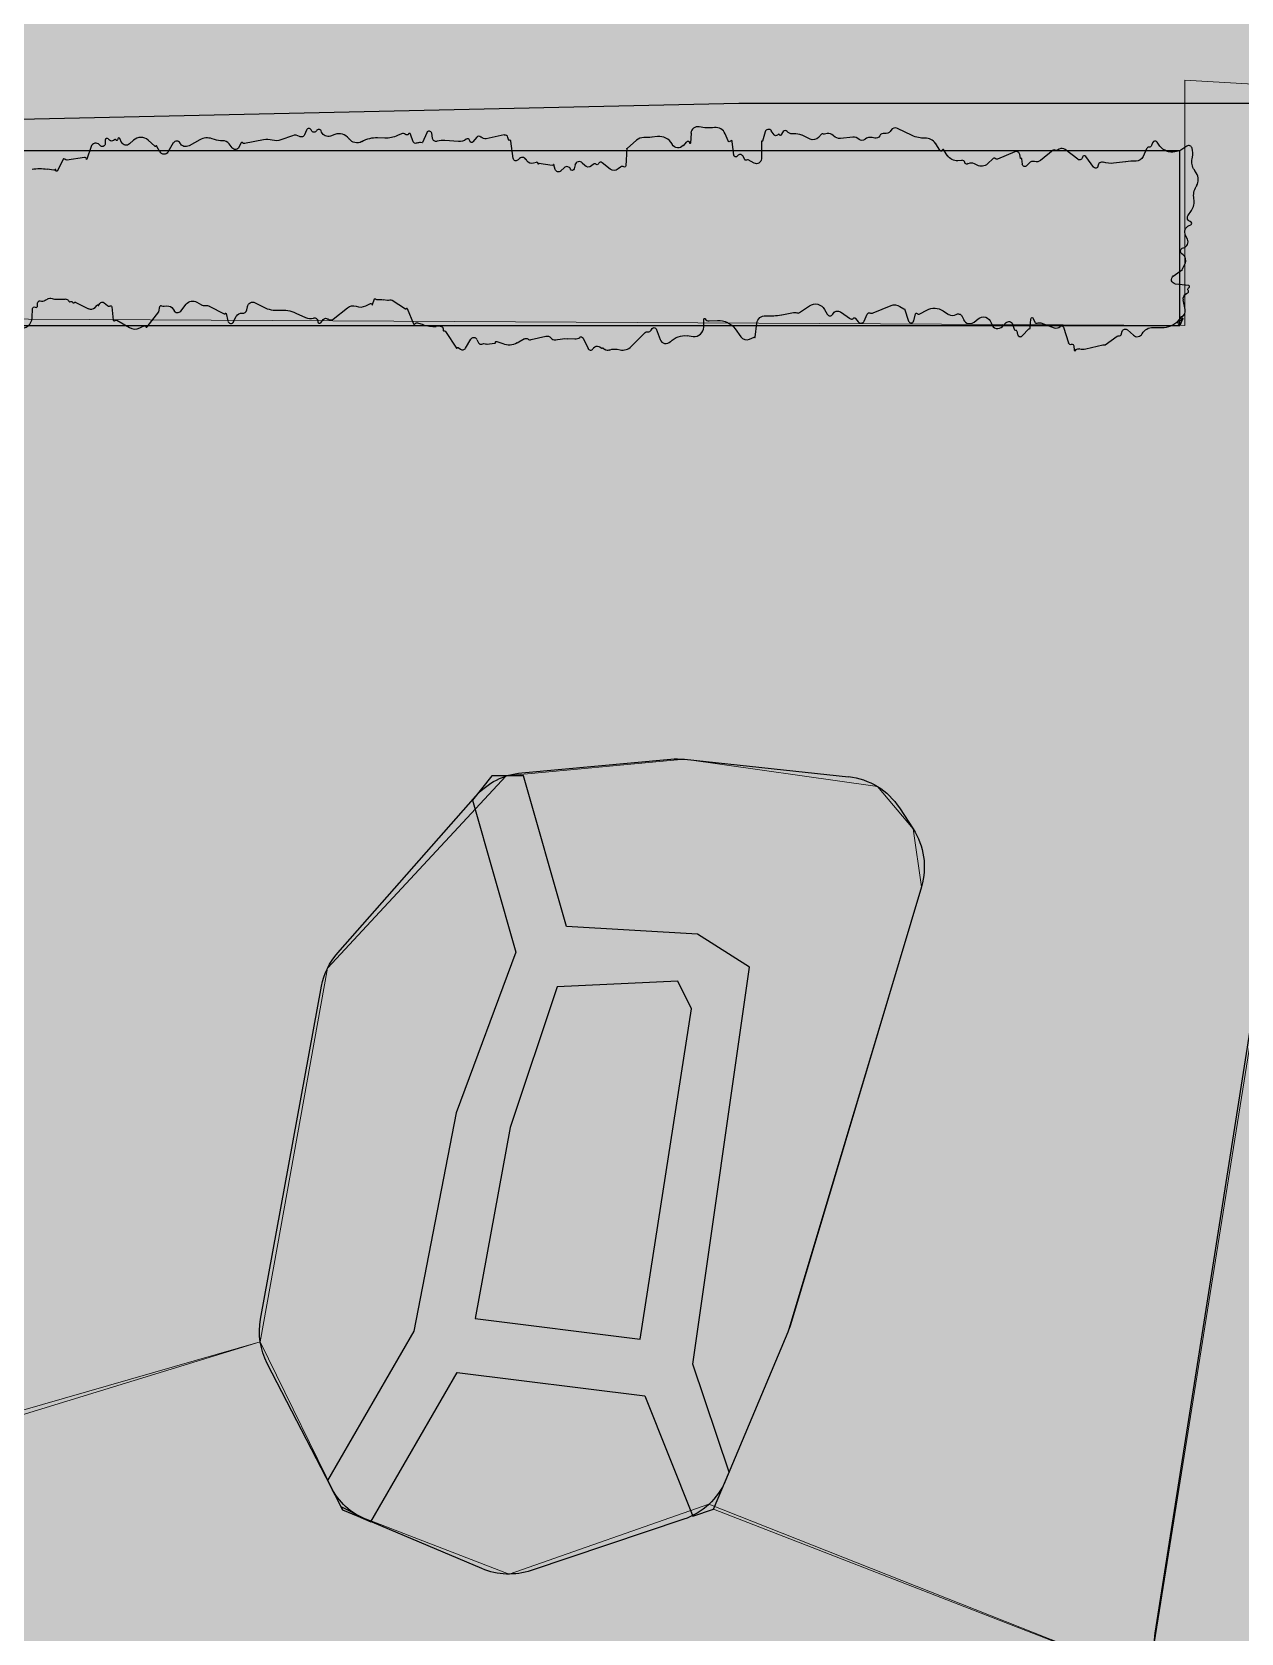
# Model space of a CAD drawing. Header units: metres. Extents: x 68582 to 69192, y 19191 to 19633.
# Drawn here: x 68858.06 to 68866.75, y 19446.31 to 19457.83 of the extents above; entities that cross this region are included whole.
import ezdxf

# ---------------------------------------------------------------- set-up
doc = ezdxf.new("R2010")
doc.units = ezdxf.units.M
doc.layers.get('0').update_dxf_attribs({"lineweight": 15})
doc.layers.add('Kasvillisuus', color=7, linetype='Continuous', lineweight=5)
doc.layers.add('None', color=7, linetype='Continuous', lineweight=5)

msp = doc.modelspace()

# ---------------------------------------------------------------- hatches: boundary and pattern name
at = {"true_color": 0xd1f0d1, "transparency": 33554687}
msp.add_hatch(color=254, dxfattribs=at).paths.add_polyline_path([(68588.122, 19191.443), (69192.296, 19191.443), (69192.296, 19628.232), (68588.122, 19628.232)], flags=0)
at = {"true_color": 0xffffff, "transparency": 33554687}
for points in [[(68853.84, 19438.84), (68849.6, 19440.1), (68841.8, 19439), (68840.808, 19441.718), (68840.998, 19441.866), (68840.998, 19442.21), (68838.164, 19442.598), (68830.39, 19442.197), (68825, 19444.618), (68825.489, 19446.042), (68819.504, 19455.1), (68817.6, 19456.1), (68817.755, 19456.395), (68832.713, 19456.567), (68832.797, 19453.569), (68847.2, 19453.974), (68847.182, 19456.976), (68849.313, 19456.973), (68849.274, 19455.809), (68866.347, 19455.716), (68866.347, 19457.48), (68870.158, 19457.258), (68870.204, 19455.959), (68875.311, 19455.901), (68875.238, 19457.315), (68877.559, 19457.315), (68878.273, 19456.48), (68872.251, 19441.895), (68872.086, 19441.25), (68872.426, 19440.59), (68868.682, 19443.179), (68869.194, 19443.727), (68869.626, 19444.285), (68872.6, 19451.2), (68872.86, 19451.796), (68873.143, 19452.7), (68872.6, 19453.608), (68870.137, 19453.9), (68868.016, 19453.862), (68867.223, 19453.088), (68866.127, 19446.233), (68866.229, 19445.93), (68862.957, 19447.2), (68863.493, 19448.475), (68864.453, 19451.678), (68864.393, 19452.094), (68864.137, 19452.399), (68862.749, 19452.595), (68861.466, 19452.475), (68860.18, 19451.092), (68859.697, 19448.404), (68857.397, 19447.7), (68857.314, 19449.873), (68856.392, 19450.576), (68848.579, 19450.505), (68848.372, 19450.1), (68848.372, 19447.981), (68848.557, 19447.548), (68849.239, 19447.196), (68856.6, 19447)], [(68860.694, 19431.696), (68867.111, 19433.36), (68866.269, 19436.514), (68864.018, 19439.175), (68864.1, 19439.068), (68858.7, 19442.8), (68858.51, 19443.9), (68860.075, 19444.1), (68873.569, 19436.6), (68871.438, 19431), (68869.559, 19432.085), (68868.762, 19427.782), (68868.901, 19427.719), (68869.14, 19427.361), (68869.148, 19427.036), (68868.571, 19425.443), (68865.65, 19417.938), (68861.781, 19413.234), (68853.3, 19412.105), (68846.211, 19413.123), (68846.211, 19410.8), (68853.091, 19410.391), (68856.89, 19410.37), (68860.28, 19410.76), (68863.66, 19412.78), (68866.24, 19416.21), (68872.091, 19430.581), (68873.054, 19433.102), (68875.307, 19439.044), (68873.626, 19439.953), (68872.678, 19440.728), (68872.384, 19440.598), (68868.432, 19443.353), (68868.034, 19443.551), (68866.229, 19445.93), (68862.924, 19447.236), (68861.487, 19446.734), (68860.29, 19447.197), (68859.697, 19448.404), (68857.355, 19447.73), (68856.587, 19447.035), (68853.84, 19438.84), (68860.036, 19433.407)]]:
    msp.add_hatch(color=7, dxfattribs=at).paths.add_polyline_path(points, flags=0)
at = {"layer": 'Kasvillisuus', "true_color": 0xffffff, "transparency": 33554687}
h = msp.add_hatch(color=7, dxfattribs=at)
h.paths.add_polyline_path([(68860.4, 19447.151), (68860.492, 19447.109), (68861.113, 19448.185), (68862.464, 19448.016), (68862.809, 19447.15), (68862.957, 19447.2), (68863.07, 19447.468), (68862.809, 19448.245), (68863.216, 19451.099), (68862.842, 19451.338), (68861.899, 19451.392), (68861.59, 19452.475), (68861.362, 19452.475), (68861.223, 19452.302), (68861.535, 19451.208), (68861.106, 19450.053), (68860.802, 19448.481), (68860.182, 19447.407), (68860.29, 19447.197)], flags=0)
h.paths.add_polyline_path([(68861.243, 19448.572), (68861.494, 19449.947), (68861.834, 19450.959), (68862.7, 19451), (68862.8, 19450.8), (68862.43, 19448.423)], flags=0)
at = {"layer": 'None', "linetype": 'Continuous', "lineweight": 0, "true_color": 0xffffff, "transparency": 33554687}
msp.add_hatch(color=7, dxfattribs=at).paths.add_polyline_path([(68812.989, 19460.265), (68813.299, 19459.225), (68812.729, 19458.895), (68810.479, 19458.895), (68799.339, 19458.355), (68788.279, 19454.615), (68787.552, 19454.195), (68794.84, 19454.195), (68799.809, 19455.875), (68810.539, 19456.395), (68821.739, 19456.395), (68863.139, 19457.315), (68877.559, 19457.315), (68879.359, 19456.885), (68880.829, 19454.195), (68883.821, 19454.195), (68884.139, 19455.235), (68885.499, 19456.595), (68887.959, 19457.015), (68890.489, 19456.235), (68892.239, 19455.275), (68893.714, 19454.195), (68897.942, 19454.195), (68890.219, 19459.855), (68888.939, 19461.125), (68888.019, 19464.345), (68907.479, 19515.375), (68908.919, 19517.045), (68911.219, 19517.715), (68917.199, 19515.444), (68917.199, 19518.124), (68911.329, 19520.355), (68909.929, 19521.915), (68910.509, 19524.525), (68912.022, 19527.746), (68909.809, 19527.746), (68908.129, 19524.155), (68906.969, 19523.625), (68906.059, 19523.675), (68905.259, 19524.115), (68892.439, 19536.425), (68884.959, 19542.595), (68882.939, 19543.875), (68877.639, 19547.295), (68869.573, 19551.695), (68865.214, 19551.695), (68866.599, 19551.035), (68876.639, 19545.555), (68881.889, 19542.175), (68883.789, 19540.975), (68891.069, 19534.965), (68904.049, 19522.495), (68905.509, 19519.995), (68905.649, 19519.025), (68905.299, 19516.665), (68885.389, 19464.455), (68885.429, 19464.295), (68884.669, 19462.755), (68882.929, 19460.815), (68881.459, 19459.965), (68877.849, 19459.815), (68863.129, 19459.815), (68822.489, 19458.915), (68820.849, 19459.065), (68816.389, 19460.705), (68809.119, 19466.215), (68799.949, 19474.475), (68789.559, 19482.325), (68787.409, 19486.045), (68786.759, 19494.825), (68786.239, 19513.405), (68786.022, 19533.265), (68783.992, 19533.265), (68784.139, 19513.385), (68784.279, 19493.515), (68785.229, 19484.855), (68784.129, 19483.005), (68779.199, 19483.365), (68779.199, 19481.358), (68788.269, 19480.695), (68788.889, 19480.325), (68798.669, 19472.935), (68807.779, 19464.725), (68812.339, 19461.255)], flags=0)
h = msp.add_hatch(color=7, dxfattribs=at)
h.paths.add_polyline_path([(68799.84, 19386.02), (68789.95, 19386.9), (68781.97, 19386.61), (68773.27, 19384.56), (68766.62, 19381.94), (68748.84, 19370.6), (68746.75, 19366.63), (68746.49, 19363.19), (68746.68, 19359.75), (68746.03, 19354.21), (68745.717, 19353), (68743.653, 19353), (68744.06, 19354.58), (68744.68, 19359.8), (68744.41, 19364.47), (68740.99, 19370.95), (68732.83, 19377.49), (68729.15, 19380.5), (68725.54, 19384.08), (68723.21, 19387.28), (68721.23, 19392.29), (68719.51, 19395.27), (68718.26, 19396.33), (68715.99, 19397.05), (68713.09, 19396.09), (68709.999, 19395.093), (68706, 19393.939), (68706, 19396.061), (68709, 19396.875), (68712.39, 19397.97), (68715.98, 19399.15), (68723.43, 19403.64), (68726.42, 19405.66), (68738.87, 19414.06), (68755.26, 19419.94), (68769.04, 19422.04), (68772.54, 19421.8), (68773.32, 19423.3), (68774.64, 19437.94), (68769.945, 19438.437), (68769.945, 19440.561), (68775.04, 19440.09), (68776.38, 19443.85), (68778.83, 19449.39), (68788.17, 19454.78), (68799.23, 19458.52), (68810.37, 19459.06), (68812.62, 19459.06), (68813.19, 19459.39), (68812.88, 19460.43), (68812.23, 19461.42), (68807.67, 19464.89), (68804.352, 19467.88), (68807.345, 19467.88), (68809.01, 19466.38), (68816.28, 19460.87), (68820.74, 19459.23), (68822.38, 19459.08), (68863.02, 19459.98), (68877.74, 19459.98), (68881.35, 19460.13), (68882.82, 19460.98), (68884.56, 19462.92), (68885.32, 19464.46), (68885.28, 19464.62), (68886.523, 19467.88), (68889.195, 19467.88), (68887.91, 19464.51), (68888.83, 19461.29), (68890.11, 19460.02), (68896, 19455.662), (68896, 19452.573), (68892.13, 19455.44), (68890.38, 19456.4), (68887.85, 19457.18), (68885.39, 19456.76), (68884.03, 19455.4), (68883.66, 19454.19), (68883.71, 19454.1), (68883.28, 19452.99), (68872.46, 19424.51), (68870.39, 19417.14), (68870.324, 19417.017), (68870.474, 19416.931), (68870.06, 19412.46), (68871.13, 19408.51), (68871.83, 19407.09), (68880.85, 19393.85), (68887.33, 19386.26), (68890.4, 19384.17), (68890.2, 19381.49), (68887.83, 19380.47), (68887.07, 19378.35), (68887.07, 19375.09), (68884.83, 19375.09), (68884.73, 19379.14), (68883.91, 19380.24), (68883.22, 19380.45), (68882.08, 19380.41), (68868.03, 19375.262), (68852.77, 19371.1), (68844.22, 19369.71), (68840.87, 19369.2), (68839.58, 19368.49), (68839.45, 19367.4), (68836.83, 19365.887), (68835.04, 19368.32), (68829.92, 19372.32), (68819.958, 19378.79), (68812.33, 19382.242), (68806.83, 19384.09)], flags=0)
h.paths.add_polyline_path([(68775.85, 19423.46), (68776.37, 19421.28), (68790.55, 19418.32), (68795.86, 19416.83), (68807.28, 19413.96), (68831.23, 19411.69), (68853.45, 19410.37), (68856.89, 19410.37), (68860.28, 19410.76), (68863.66, 19412.78), (68866.24, 19416.21), (68870.38, 19426.08), (68880.96, 19453.92), (68879.25, 19457.05), (68877.45, 19457.48), (68863.03, 19457.48), (68821.63, 19456.56), (68810.43, 19456.56), (68799.7, 19456.04), (68789.2, 19452.49), (68780.77, 19447.62), (68777.69, 19440.94)], flags=0)
h.paths.add_polyline_path([(68870.05, 19404.5), (68868.305, 19405.629), (68865.01, 19407.11), (68858.23, 19407.87), (68853.41, 19407.87), (68831.02, 19409.2), (68806.85, 19411.49), (68795.21, 19414.42), (68789.97, 19415.89), (68774.31, 19419.16), (68769.945, 19419.863), (68769.03, 19420.01), (68755.76, 19418), (68739.78, 19412.27), (68727.67, 19404.09), (68724.16, 19400.73), (68722.5, 19396.61), (68723.23, 19392.69), (68724.97, 19388.26), (68727.16, 19385.29), (68730.49, 19381.99), (68734.25, 19378.92), (68741.76, 19372.9), (68745.33, 19372.02), (68747.84, 19372.34), (68765.71, 19383.73), (68772.69, 19386.48), (68781.68, 19388.6), (68790.1, 19389.11), (68799.84, 19388.21), (68805.18, 19386.88), (68812.83, 19384.23), (68820.66, 19380.72), (68826.29, 19377.07), (68835.18, 19371.98), (68842.61, 19371.51), (68849.74, 19372.37), (68867.92, 19377.04), (68876.83, 19380.304), (68882.08, 19382.65), (68882.98, 19385.18), (68882.4, 19387.3), (68875.5, 19397.08)], flags=0)

# ---------------------------------------------------------------- linework, layer by layer
at = {"color": 7, "true_color": 0xffffff, "transparency": 33554687}
for points in [[(68847.182, 19456.976), (68849.313, 19456.973), (68849.274, 19455.809), (68866.347, 19455.716), (68866.347, 19457.48), (68870.158, 19457.258)], [(68867.223, 19453.088), (68866.127, 19446.233), (68866.229, 19445.93), (68862.957, 19447.2), (68863.493, 19448.475), (68864.453, 19451.678), (68864.393, 19452.094), (68864.137, 19452.399), (68862.749, 19452.595), (68861.466, 19452.475), (68860.18, 19451.092), (68859.697, 19448.404), (68857.397, 19447.7), (68857.314, 19449.873), (68856.392, 19450.576), (68848.579, 19450.505), (68848.372, 19450.1), (68848.372, 19447.981), (68848.557, 19447.548), (68849.239, 19447.196), (68856.6, 19447), (68853.84, 19438.84), (68849.6, 19440.1), (68841.8, 19439)], [(68873.054, 19433.102), (68875.307, 19439.044), (68873.626, 19439.953), (68872.678, 19440.728), (68872.384, 19440.598), (68868.432, 19443.353), (68868.034, 19443.551), (68866.229, 19445.93), (68862.924, 19447.236), (68861.487, 19446.734), (68860.29, 19447.197), (68859.697, 19448.404), (68857.355, 19447.73), (68856.587, 19447.035), (68853.84, 19438.84), (68860.036, 19433.407)]]:
    msp.add_lwpolyline(points, dxfattribs=at)
at = {"layer": 'None', "color": 7, "linetype": 'Continuous', "lineweight": 25, "transparency": 33554687}
for p, q in [((68859.93, 19457.081), (68859.846, 19457.051)), ((68860.029, 19457.121), (68860.015, 19457.087)), ((68860.066, 19457.118), (68860.064, 19457.122)), ((68860.138, 19457.107), (68860.135, 19457.115)), ((68860.234, 19457.09), (68860.202, 19457.078)), ((68860.713, 19457.095), (68860.685, 19457.082)), ((68860.763, 19457.093), (68860.763, 19457.093)), ((68860.797, 19457.037), (68860.779, 19457.091)), ((68860.895, 19457.102), (68860.865, 19457.031)), ((68860.937, 19457.062), (68860.931, 19457.098)), ((68861.452, 19457.086), (68861.323, 19457.059)), ((68862.555, 19457.074), (68862.515, 19457.07)), ((68862.796, 19457.1), (68862.792, 19457.026)), ((68862.854, 19457.144), (68862.854, 19457.144)), ((68863.062, 19457.043), (68863.041, 19457.094)), ((68863.329, 19457.108), (68863.309, 19457.042)), ((68863.393, 19457.088), (68863.373, 19457.115)), ((68863.423, 19457.09), (68863.417, 19457.085)), ((68863.459, 19457.111), (68863.441, 19457.085)), ((68863.534, 19457.095), (68863.526, 19457.094)), ((68863.652, 19457.057), (68863.595, 19457.084)), ((68863.734, 19457.093), (68863.713, 19457.069)), ((68863.775, 19457.096), (68863.756, 19457.092)), ((68863.821, 19457.08), (68863.818, 19457.082)), ((68864.189, 19457.097), (68864.189, 19457.097)), ((68864.233, 19457.119), (68864.228, 19457.112)), ((68864.386, 19457.082), (68864.282, 19457.133)), ((68858.48, 19457.003), (68858.451, 19456.913)), ((68858.545, 19457.01), (68858.541, 19457.016)), ((68858.583, 19457.048), (68858.582, 19457.024)), ((68858.614, 19457.048), (68858.605, 19457.057)), ((68858.648, 19457.052), (68858.642, 19457.047)), ((68858.674, 19457.059), (68858.671, 19457.05)), ((68858.7, 19457.033), (68858.688, 19457.06)), ((68858.785, 19457.048), (68858.757, 19457.022)), ((68858.939, 19457.005), (68858.891, 19457.049)), ((68858.976, 19456.964), (68858.952, 19457.008)), ((68859.072, 19457.029), (68859.033, 19456.963)), ((68859.263, 19457.052), (68859.185, 19457.009)), ((68859.368, 19457.053), (68859.351, 19457.059)), ((68859.495, 19456.993), (68859.473, 19457.022)), ((68859.56, 19457.03), (68859.544, 19456.998)), ((68859.721, 19457.051), (68859.585, 19457.024)), ((68860.336, 19457.057), (68860.334, 19457.06)), ((68860.593, 19457.063), (68860.541, 19457.065)), ((68860.823, 19457.028), (68860.82, 19457.027)), ((68860.863, 19457.03), (68860.85, 19457.031)), ((68860.864, 19457.031), (68860.864, 19457.031)), ((68861.124, 19457.038), (68861.026, 19457.046)), ((68861.204, 19457.044), (68861.204, 19457.045)), ((68861.255, 19457.07), (68861.227, 19457.037)), ((68861.482, 19457.054), (68861.479, 19457.068)), ((68861.517, 19456.918), (68861.5, 19457.042)), ((68862.335, 19456.99), (68862.327, 19456.863)), ((68862.403, 19457.048), (68862.336, 19456.99)), ((68862.662, 19457.017), (68862.659, 19457.022)), ((68862.762, 19457.034), (68862.739, 19457.009)), ((68863.103, 19456.942), (68863.092, 19457.04)), ((68863.303, 19457.041), (68863.302, 19456.913)), ((68863.959, 19457.07), (68863.871, 19457.061)), ((68864.047, 19457.055), (68864.045, 19457.053)), ((68864.117, 19457.063), (68864.098, 19457.067)), ((68864.589, 19456.973), (68864.555, 19457.026)), ((68864.641, 19456.937), (68864.615, 19456.978)), ((68865.126, 19456.965), (68865, 19456.912)), ((68865.4, 19456.976), (68865.31, 19456.903)), ((68865.445, 19456.984), (68865.431, 19456.976)), ((68865.579, 19456.911), (68865.487, 19456.981)), ((68866.073, 19456.987), (68866.048, 19456.931)), ((68866.116, 19457.03), (68866.108, 19457.01)), ((68866.168, 19457.006), (68866.148, 19457.035)), ((68866.313, 19456.973), (68866.276, 19456.965)), ((68866.362, 19457.005), (68866.313, 19456.973)), ((68858.28, 19456.912), (68858.238, 19456.828)), ((68858.434, 19456.924), (68858.307, 19456.906)), ((68861.557, 19456.912), (68861.553, 19456.908)), ((68861.616, 19456.9), (68861.609, 19456.911)), ((68861.684, 19456.889), (68861.663, 19456.884)), ((68861.696, 19456.878), (68861.695, 19456.883)), ((68861.796, 19456.867), (68861.702, 19456.881)), ((68861.819, 19456.838), (68861.81, 19456.871)), ((68861.883, 19456.85), (68861.859, 19456.827)), ((68861.962, 19456.871), (68861.955, 19456.842)), ((68862.031, 19456.866), (68862.014, 19456.884)), ((68862.095, 19456.876), (68862.079, 19456.863)), ((68862.131, 19456.882), (68862.128, 19456.877)), ((68862.215, 19456.841), (68862.156, 19456.886)), ((68862.288, 19456.855), (68862.272, 19456.842)), ((68863.13, 19456.936), (68863.13, 19456.935)), ((68863.184, 19456.908), (68863.17, 19456.933)), ((68863.251, 19456.883), (68863.207, 19456.907)), ((68864.744, 19456.903), (68864.715, 19456.901)), ((68864.79, 19456.88), (68864.783, 19456.877)), ((68864.854, 19456.869), (68864.834, 19456.879)), ((68864.97, 19456.917), (68864.929, 19456.879)), ((68865.166, 19456.919), (68865.161, 19456.945)), ((68865.179, 19456.876), (68865.176, 19456.915)), ((68865.227, 19456.883), (68865.211, 19456.866)), ((68865.694, 19456.853), (68865.636, 19456.932)), ((68865.722, 19456.862), (68865.722, 19456.86)), ((68865.922, 19456.894), (68865.835, 19456.883)), ((68866.4, 19456.915), (68866.402, 19456.926)), ((68858.213, 19456.832), (68858.165, 19456.839)), ((68858.228, 19456.829), (68858.226, 19456.838)), ((68866.43, 19456.813), (68866.417, 19456.834)), ((68866.429, 19456.715), (68866.433, 19456.721)), ((68866.37, 19456.504), (68866.395, 19456.542)), ((68866.378, 19456.435), (68866.39, 19456.44)), ((68866.335, 19456.274), (68866.338, 19456.274)), ((68866.366, 19456.337), (68866.353, 19456.364)), ((68866.335, 19456.224), (68866.326, 19456.23)), ((68866.333, 19456.127), (68866.35, 19456.162)), ((68866.265, 19456.071), (68866.331, 19456.119)), ((68866.376, 19456.004), (68866.281, 19456.014)), ((68866.356, 19455.943), (68866.37, 19455.951)), ((68866.374, 19455.986), (68866.38, 19455.99)), ((68858.056, 19455.771), (68858.06, 19455.837)), ((68858.096, 19455.858), (68858.096, 19455.877)), ((68858.151, 19455.898), (68858.167, 19455.906)), ((68858.236, 19455.906), (68858.294, 19455.906)), ((68858.318, 19455.895), (68858.321, 19455.891)), ((68858.347, 19455.883), (68858.348, 19455.881)), ((68858.37, 19455.882), (68858.461, 19455.836)), ((68858.51, 19455.846), (68858.525, 19455.863)), ((68858.535, 19455.86), (68858.544, 19455.874)), ((68858.575, 19455.879), (68858.598, 19455.859)), ((68858.63, 19455.851), (68858.64, 19455.753)), ((68858.884, 19455.706), (68858.968, 19455.814)), ((68858.968, 19455.815), (68858.975, 19455.852)), ((68859.006, 19455.855), (68859.025, 19455.857)), ((68859.07, 19455.834), (68859.077, 19455.823)), ((68859.125, 19455.819), (68859.165, 19455.869)), ((68859.242, 19455.883), (68859.274, 19455.865)), ((68859.331, 19455.854), (68859.438, 19455.799)), ((68859.601, 19455.828), (68859.605, 19455.851)), ((68859.661, 19455.879), (68859.718, 19455.849)), ((68859.954, 19455.805), (68860.023, 19455.773)), ((68860.223, 19455.762), (68860.324, 19455.843)), ((68860.457, 19455.857), (68860.49, 19455.873)), ((68860.505, 19455.866), (68860.519, 19455.907)), ((68860.533, 19455.903), (68860.545, 19455.903)), ((68860.581, 19455.902), (68860.612, 19455.898)), ((68860.645, 19455.898), (68860.742, 19455.835)), ((68860.753, 19455.839), (68860.8, 19455.728)), ((68863.448, 19455.793), (68863.534, 19455.809)), ((68863.576, 19455.809), (68863.648, 19455.857)), ((68863.757, 19455.831), (68863.775, 19455.797)), ((68863.871, 19455.813), (68863.944, 19455.763)), ((68864.107, 19455.807), (68864.235, 19455.859)), ((68864.298, 19455.853), (68864.327, 19455.835)), ((68864.332, 19455.836), (68864.361, 19455.747)), ((68864.441, 19455.799), (68864.492, 19455.826)), ((68864.61, 19455.82), (68864.649, 19455.795)), ((68866.351, 19455.83), (68866.337, 19455.9)), ((68858.665, 19455.754), (68858.756, 19455.701)), ((68858.831, 19455.698), (68858.861, 19455.712)), ((68859.451, 19455.802), (68859.464, 19455.748)), ((68859.506, 19455.743), (68859.525, 19455.782)), ((68860.111, 19455.748), (68860.111, 19455.742)), ((68860.133, 19455.735), (68860.151, 19455.758)), ((68860.828, 19455.734), (68860.868, 19455.722)), ((68860.962, 19455.71), (68860.991, 19455.712)), ((68861.012, 19455.694), (68861.013, 19455.681)), ((68862.509, 19455.682), (68862.517, 19455.694)), ((68862.545, 19455.691), (68862.573, 19455.615)), ((68862.887, 19455.704), (68862.888, 19455.761)), ((68862.926, 19455.748), (68862.987, 19455.752)), ((68863.114, 19455.691), (68863.155, 19455.634)), ((68863.258, 19455.632), (68863.269, 19455.733)), ((68863.979, 19455.767), (68863.997, 19455.742)), ((68864.041, 19455.747), (68864.063, 19455.797)), ((68864.398, 19455.749), (68864.411, 19455.799)), ((68864.744, 19455.784), (68864.757, 19455.756)), ((68864.833, 19455.74), (68864.861, 19455.763)), ((68864.955, 19455.735), (68864.957, 19455.728)), ((68865.037, 19455.709), (68865.062, 19455.736)), ((68865.108, 19455.726), (68865.12, 19455.689)), ((68865.177, 19455.641), (68865.225, 19455.691)), ((68865.236, 19455.697), (68865.239, 19455.763)), ((68865.257, 19455.767), (68865.269, 19455.739)), ((68865.312, 19455.734), (68865.408, 19455.699)), ((68865.475, 19455.703), (68865.51, 19455.592)), ((68866.119, 19455.702), (68866.181, 19455.701)), ((68866.303, 19455.752), (68866.319, 19455.77)), ((68866.313, 19455.716), (68866.303, 19455.728)), ((68866.306, 19455.746), (68866.321, 19455.753)), ((68866.332, 19455.761), (68866.313, 19455.716)), ((68866.316, 19455.776), (68866.325, 19455.781)), ((68861.03, 19455.673), (68861.109, 19455.553)), ((68861.174, 19455.552), (68861.211, 19455.617)), ((68861.255, 19455.616), (68861.268, 19455.591)), ((68861.291, 19455.581), (68861.299, 19455.583)), ((68861.33, 19455.582), (68861.382, 19455.588)), ((68861.389, 19455.587), (68861.389, 19455.594)), ((68861.399, 19455.601), (68861.442, 19455.585)), ((68861.546, 19455.592), (68861.599, 19455.621)), ((68861.647, 19455.614), (68861.752, 19455.639)), ((68861.823, 19455.613), (68861.836, 19455.615)), ((68861.907, 19455.621), (68861.961, 19455.619)), ((68862.02, 19455.624), (68862.055, 19455.55)), ((68862.366, 19455.565), (68862.461, 19455.661)), ((68862.768, 19455.643), (68862.811, 19455.637)), ((68863.216, 19455.617), (68863.249, 19455.631)), ((68865.139, 19455.676), (68865.145, 19455.65)), ((68865.635, 19455.548), (68865.759, 19455.577)), ((68865.775, 19455.577), (68865.86, 19455.639)), ((68865.889, 19455.649), (68865.898, 19455.674)), ((68865.936, 19455.684), (68865.978, 19455.646)), ((68861.12, 19455.557), (68861.137, 19455.545)), ((68862.09, 19455.547), (68862.096, 19455.555)), ((68862.134, 19455.564), (68862.155, 19455.553)), ((68862.165, 19455.553), (68862.176, 19455.544)), ((68862.207, 19455.539), (68862.215, 19455.542)), ((68862.264, 19455.545), (68862.286, 19455.54)), ((68865.549, 19455.57), (68865.552, 19455.538)), ((68865.586, 19455.549), (68865.591, 19455.548))]:
    msp.add_line(p, q, dxfattribs=at)
at = {"layer": 'None', "color": 7, "linetype": 'Continuous', "lineweight": 25, "true_color": 0xffffff, "transparency": 33554687}
for p, q in [((68867.175, 19452.939), (68866.133, 19446.31)), ((68861.578, 19452.498), (68862.651, 19452.596)), ((68862.749, 19452.595), (68863.929, 19452.47)), ((68860.255, 19451.204), (68861.248, 19452.331)), ((68864.295, 19452.245), (68864.393, 19452.094)), ((68864.453, 19451.678), (68863.511, 19448.526)), ((68859.7, 19448.568), (68860.138, 19450.963)), ((68863.493, 19448.475), (68863.045, 19447.408)), ((68860.207, 19447.358), (68859.747, 19448.248)), ((68861.292, 19446.774), (68860.457, 19447.127)), ((68862.743, 19447.128), (68861.645, 19446.76))]:
    msp.add_line(p, q, dxfattribs=at)
msp.add_lwpolyline([(68794.84, 19454.195), (68799.809, 19455.875), (68810.539, 19456.395), (68821.739, 19456.395), (68863.139, 19457.315), (68877.559, 19457.315), (68879.359, 19456.885), (68880.829, 19454.195)], dxfattribs=at)
at = {"layer": 'None', "color": 7, "linetype": 'Continuous', "lineweight": 25, "transparency": 33554687}
for points in [[(68866.313, 19456.973), (68849.313, 19456.973), (68849.313, 19455.716), (68866.313, 19455.716)], [(68866.313, 19456.973), (68849.313, 19456.973), (68849.313, 19455.716), (68866.313, 19455.716)], [(68866.313, 19456.973), (68849.313, 19456.973), (68849.313, 19455.716), (68866.313, 19455.716)], [(68860.29, 19447.197), (68860.464, 19447.124), (68860.28, 19447.218)]]:
    msp.add_lwpolyline(points, close=True, dxfattribs=at)
at = {"layer": 'None', "color": 7, "linetype": 'Continuous', "lineweight": 25, "true_color": 0xffffff, "transparency": 33554687}
for points in [[(68860.4, 19447.151), (68860.492, 19447.109), (68861.113, 19448.185), (68862.464, 19448.016), (68862.809, 19447.15), (68862.957, 19447.2), (68863.07, 19447.468), (68862.809, 19448.245), (68863.216, 19451.099), (68862.842, 19451.338), (68861.899, 19451.392), (68861.59, 19452.475), (68861.362, 19452.475), (68861.223, 19452.302), (68861.535, 19451.208), (68861.106, 19450.053), (68860.802, 19448.481), (68860.182, 19447.407), (68860.29, 19447.197)], [(68861.243, 19448.572), (68862.43, 19448.423), (68862.8, 19450.8), (68862.7, 19451), (68861.834, 19450.959), (68861.494, 19449.947)]]:
    msp.add_lwpolyline(points, close=True, dxfattribs=at)
at = {"layer": 'None', "color": 7, "linetype": 'Continuous', "lineweight": 25, "transparency": 33554687}
for centre, radius, start, end in [((68859.949, 19457.027), 0.0574, 57.1389, 110.0671), ((68860.047, 19457.114), 0.019, 24.7832, 158.359), ((68860.118, 19457.108), 0.0186, 22.1821, 151.7725), ((68860.264, 19457.007), 0.088, 37.1047, 109.7595), ((68860.724, 19457.073), 0.0243, 44.7734, 115.3325), ((68860.77, 19457.089), 0.00881, 18.8751, 147.0043), ((68860.912, 19457.095), 0.019, 9.3826, 157.0241), ((68861.27, 19457.057), 0.02, 43.249, 140.5139), ((68861.456, 19457.063), 0.0231, 12.8187, 101.6321), ((68862.567, 19456.968), 0.107, 30.4166, 96.419), ((68862.844, 19457.097), 0.0484, 78.4118, 176.9018), ((68862.973, 19457.067), 0.0732, 21.9871, 96.7129), ((68863.353, 19457.101), 0.0253, 35.237, 163.2591), ((68863.427, 19457.085), 0.00597, 10.5637, 131.1286), ((68863.473, 19457.1), 0.0176, 37.2915, 144.4609), ((68863.543, 19456.975), 0.12, 64.8268, 94.6171), ((68863.74, 19457.088), 0.00752, 57.1334, 138.5611), ((68863.784, 19457.049), 0.0479, 44.3504, 100.9482), ((68864.181, 19457.066), 0.0315, 76.1156, 153.0525), ((68864.265, 19457.098), 0.0388, 64.2775, 146.7461), ((68858.514, 19456.992), 0.0354, 40.9912, 162.4076), ((68858.596, 19457.048), 0.0131, 44.5399, 179.6484), ((68858.654, 19457.044), 0.00937, 29.1366, 129.4064), ((68858.681, 19457.057), 0.00775, 23.5499, 163.4596), ((68858.839, 19456.991), 0.0779, 47.5668, 133.3699), ((68858.949, 19457.006), 0.00287, 28.8482, 165.6789), ((68859.096, 19457.015), 0.0274, 27.9528, 149.0094), ((68859.315, 19456.958), 0.107, 70.5261, 118.9966), ((68859.428, 19456.988), 0.0566, 37.6513, 92.4912), ((68859.566, 19457.027), 0.00577, 33.4901, 152.6048), ((68859.747, 19456.918), 0.136, 74.182, 101.1487), ((68860.533, 19456.845), 0.22, 87.7477, 118.8208), ((68860.844, 19456.972), 0.0592, 84.3721, 110.4544), ((68860.864, 19457.031), 0.000165, 37.1212, 154.5769), ((68861.013, 19456.876), 0.17, 85.5751, 104.7249), ((68861.188, 19457.043), 0.0163, 6.6689, 130.0024), ((68861.493, 19457.041), 0.00694, 7.7017, 104.1673), ((68862.335, 19456.99), 0.0000611, 5.6307, 176.3277), ((68862.454, 19456.989), 0.078, 88.7942, 130.9693), ((68862.773, 19457.025), 0.0143, 5.7323, 138.1024), ((68863.086, 19457.039), 0.00645, 6.1635, 154.1072), ((68863.305, 19457.041), 0.00114, 34.5173, 179.2694), ((68863.965, 19457.011), 0.059, 47.1493, 95.5565), ((68864.086, 19457.008), 0.061, 78.291, 129.2499), ((68864.483, 19456.978), 0.0855, 33.6, 92.9115), ((68864.609, 19456.975), 0.00698, 32.5672, 169.4665), ((68865.136, 19456.941), 0.0255, 9.487, 112.6243), ((68865.408, 19456.966), 0.0125, 55.3371, 128.8845), ((68865.464, 19456.951), 0.0378, 52.7882, 120.2628), ((68866.09, 19456.98), 0.0187, 88.6129, 156.1589), ((68866.133, 19457.024), 0.0185, 35.9127, 159.0924), ((68866.376, 19456.985), 0.0245, 15.5434, 122.864), ((68866.258, 19456.952), 0.147, 349.9994, 15.5434), ((68858.115, 19456.479), 0.363, 82.0731, 99.4018), ((68858.285, 19456.909), 0.00635, 34.6409, 153.61), ((68858.435, 19456.913), 0.0117, 3.2356, 98.3499), ((68861.582, 19456.892), 0.0323, 35.0008, 141.5329), ((68861.686, 19456.881), 0.00868, 13.9366, 105.4033), ((68861.702, 19456.876), 0.00428, 81.6172, 161.1057), ((68861.808, 19456.871), 0.00252, 14.7606, 153.2337), ((68861.903, 19456.83), 0.0282, 21.8168, 133.9879), ((68861.991, 19456.864), 0.0308, 42.4223, 166.4095), ((68862.103, 19456.866), 0.013, 44.3532, 129.4971), ((68862.146, 19456.873), 0.0172, 52.4174, 146.5758), ((68862.302, 19456.838), 0.0218, 58.3254, 128.2144), ((68863.149, 19456.922), 0.0237, 28.7054, 143.354), ((68863.202, 19456.896), 0.0122, 61.5116, 128.1704), ((68864.746, 19456.885), 0.0188, 8.023, 94.7435), ((68864.811, 19456.833), 0.0511, 62.6734, 114.2311), ((68864.977, 19456.91), 0.00993, 40.8979, 132.9551), ((68865.173, 19456.915), 0.00289, 4.8369, 127.5909), ((68865.256, 19456.858), 0.0385, 73.1712, 138.6654), ((68865.625, 19456.924), 0.0136, 36.2505, 175.5998), ((68865.753, 19456.859), 0.0313, 73.6821, 174.4188), ((68865.988, 19456.368), 0.53, 89.0689, 97.0809), ((68858.224, 19456.837), 0.00202, 10.484, 158.6502), ((68866.357, 19456.765), 0.0876, 329.4873, 33.1413), ((68866.298, 19456.607), 0.117, 326.2188, 10.0061), ((68866.385, 19456.451), 0.0124, 294.1652, 79.895), ((68866.327, 19456.317), 0.0443, 284.7853, 26.6646), ((68866.305, 19456.184), 0.0499, 334.5302, 53.2084), ((68866.328, 19456.123), 0.004, 306.3192, 3.9058), ((68866.364, 19455.961), 0.011, 300.2326, 40.6891), ((68866.375, 19455.996), 0.00784, 307.3519, 84.1826), ((68858.084, 19455.858), 0.012, 242.0142, 359.9863), ((68858.126, 19455.943), 0.0521, 258.6425, 299.3344), ((68858.235, 19456.032), 0.127, 254.0501, 270.5246), ((68858.33, 19455.898), 0.0116, 218.0551, 296.2471), ((68858.353, 19455.883), 0.00514, 203.3769, 319.9399), ((68858.479, 19455.873), 0.0407, 243.0689, 318.6764), ((68858.533, 19455.861), 0.00248, 181.6205, 328.6221), ((68858.609, 19455.871), 0.0167, 228.8961, 301.2818), ((68858.968, 19455.815), 0.000203, 260.719, 349.3759), ((68859.002, 19455.895), 0.0401, 246.6836, 275.3121), ((68859.102, 19455.838), 0.0295, 210.4303, 321.1896), ((68859.296, 19455.905), 0.0459, 240.0861, 277.3336), ((68859.572, 19455.833), 0.0297, 260.697, 350.2741), ((68859.815, 19456.033), 0.208, 242.396, 275.8037), ((68860.418, 19455.934), 0.0856, 249.4165, 296.5383), ((68860.503, 19455.867), 0.00218, 181.1728, 341.5067), ((68860.533, 19455.913), 0.0101, 210.7489, 273.1394), ((68860.617, 19455.934), 0.0367, 262.4631, 289.5782), ((68860.744, 19455.839), 0.00472, 237.1526, 347.7059), ((68863.565, 19455.826), 0.0206, 245.3816, 304.207), ((68864.093, 19455.841), 0.0369, 251.688, 292.2755), ((68864.328, 19455.837), 0.00209, 237.3202, 335.3789), ((68866.307, 19455.821), 0.0448, 294.0223, 11.2778), ((68857.975, 19455.776), 0.0818, 264.2375, 356.715), ((68858.645, 19455.754), 0.00467, 186.1196, 320.7447), ((68858.797, 19455.772), 0.0817, 239.9405, 295.0139), ((68858.879, 19455.709), 0.00589, 204.9919, 322.3515), ((68859.441, 19455.805), 0.00612, 242.635, 337.6696), ((68859.486, 19455.753), 0.0226, 193.8377, 334.2198), ((68860.056, 19455.844), 0.0786, 244.5027, 288.2214), ((68860.123, 19455.743), 0.0123, 180.401, 323.2881), ((68860.204, 19455.786), 0.0303, 230.4343, 308.5742), ((68860.805, 19455.731), 0.00621, 202.9374, 327.2213), ((68860.947, 19455.977), 0.268, 252.7345, 273.1916), ((68862.819, 19455.705), 0.0682, 262.9301, 359.1897), ((68862.924, 19455.778), 0.0301, 208.9828, 273.2878), ((68863.365, 19456.215), 0.43, 265.7262, 281.0306), ((68863.795, 19455.807), 0.0225, 208.4747, 335.0575), ((68863.952, 19455.774), 0.0133, 235.4497, 328.8336), ((68864.018, 19455.758), 0.0256, 215.9566, 336.4528), ((68864.379, 19455.753), 0.019, 198.5949, 345.2586), ((68864.433, 19455.813), 0.0161, 225.9023, 297.9144), ((68864.676, 19455.836), 0.0489, 236.823, 303.2319), ((68864.801, 19455.778), 0.0492, 206.0906, 309.6152), ((68865.002, 19455.741), 0.0472, 196.3976, 316.8087), ((68865.129, 19455.692), 0.0098, 198.4411, 272.8236), ((68865.232, 19455.697), 0.00404, 268.5443, 357.712), ((68865.28, 19455.744), 0.0126, 202.3826, 297.8539), ((68865.422, 19455.735), 0.0384, 249.6252, 317.0888), ((68866.185, 19455.861), 0.16, 268.5882, 317.3251), ((68866.318, 19455.759), 0.00641, 296.736, 88.7777), ((68861.019, 19455.682), 0.00557, 185.8202, 285.7741), ((68861.285, 19455.6), 0.0199, 207.3513, 286.6366), ((68861.326, 19455.624), 0.0417, 254.5253, 276.3009), ((68861.387, 19455.587), 0.00116, 220.9665, 359.8022), ((68861.486, 19455.701), 0.124, 249.2462, 298.8784), ((68861.64, 19455.642), 0.0291, 232.4833, 283.5493), ((68861.815, 19455.647), 0.0348, 215.8138, 282.121), ((68861.963, 19455.672), 0.0535, 267.5445, 307.8243), ((68862.488, 19455.696), 0.0257, 265.9102, 325.7051), ((68862.615, 19455.631), 0.0451, 200.7566, 316.317), ((68863.196, 19455.664), 0.0505, 215.8357, 292.5858), ((68863.256, 19455.632), 0.00182, 230.3327, 353.6415), ((68865.164, 19455.654), 0.019, 193.7388, 315.9435), ((68865.526, 19455.597), 0.017, 197.4825, 288.713), ((68865.771, 19455.583), 0.00771, 245.8678, 305.8303), ((68865.879, 19455.652), 0.0103, 256.61, 341.1991), ((68866.005, 19455.676), 0.0409, 227.8634, 332.2971), ((68861.111, 19455.555), 0.00253, 213.2704, 355.2867), ((68861.152, 19455.565), 0.0251, 233.1727, 329.9487), ((68862.073, 19455.559), 0.0205, 205.3105, 325.5815), ((68862.157, 19455.558), 0.00495, 242.4812, 301.3587), ((68862.197, 19455.571), 0.0333, 232.508, 288.5318), ((68862.303, 19455.627), 0.0885, 258.6398, 315.3832), ((68865.557, 19455.538), 0.00483, 184.9687, 334.0495), ((68865.611, 19455.65), 0.105, 258.9419, 283.0329)]:
    msp.add_arc(centre, radius, start, end, dxfattribs=at)
at = {"layer": 'None', "color": 7, "linetype": 'Continuous', "lineweight": 25, "transparency": 33554687, "extrusion": (0, 0, -1)}
for centre, radius, start, end in [((-68859.993, 19457.095), 0.0234, 201.641, 302.8611), ((-68860.084, 19457.126), 0.0197, 208.2275, 335.2168), ((-68860.185, 19457.126), 0.0505, 250.2405, 337.8179), ((-68860.601, 19457.26), 0.197, 244.6675, 272.2523), ((-68860.751, 19457.1), 0.0139, 212.9957, 315.2266), ((-68861.315, 19457.099), 0.0407, 258.3679, 316.751), ((-68862.924, 19457.484), 0.347, 263.2871, 281.5882), ((-68863.406, 19457.097), 0.0163, 228.8714, 324.763), ((-68863.437, 19457.087), 0.00445, 215.5391, 349.4363), ((-68863.522, 19457.138), 0.0436, 265.3829, 322.7085), ((-68863.753, 19457.108), 0.0161, 259.0518, 302.8666), ((-68863.865, 19457.123), 0.0619, 264.4435, 315.6496), ((-68864.124, 19457.095), 0.0327, 206.9475, 281.709), ((-68864.198, 19457.132), 0.0361, 213.2539, 283.8844), ((-68864.469, 19457.254), 0.191, 267.0885, 295.7225), ((-68858.561, 19457.024), 0.0211, 180.3516, 319.0088), ((-68858.629, 19457.063), 0.0209, 230.5936, 315.4601), ((-68858.666, 19457.051), 0.00473, 196.5404, 330.8634), ((-68858.733, 19457.048), 0.0357, 226.6301, 336.4501), ((-68858.942, 19457.008), 0.00435, 194.3211, 312.4332), ((-68859.005, 19456.98), 0.0328, 210.9906, 331.1518), ((-68859.162, 19457.05), 0.0477, 241.0034, 332.0472), ((-68859.419, 19457.195), 0.151, 267.5088, 289.4739), ((-68859.518, 19457.011), 0.0292, 207.3952, 322.3487), ((-68859.583, 19457.038), 0.0146, 258.8513, 326.5099), ((-68859.811, 19457.145), 0.1, 249.9329, 285.818), ((-68860.393, 19457.1), 0.0707, 241.1792, 322.8953), ((-68860.814, 19457.043), 0.0172, 249.5456, 341.1249), ((-68860.863, 19457.031), 0.00121, 205.4231, 275.6279), ((-68860.864, 19457.031), 0.000157, 202.9759, 322.8788), ((-68860.963, 19457.066), 0.0262, 255.2751, 350.6174), ((-68861.13, 19457.112), 0.0739, 229.9976, 274.4249), ((-68861.217, 19457.045), 0.0132, 219.4861, 353.3311), ((-68861.49, 19457.055), 0.00759, 255.8327, 347.1813), ((-68862.336, 19456.99), 0.000388, 229.0307, 354.3693), ((-68862.465, 19457.518), 0.451, 263.581, 271.2058), ((-68862.703, 19457.042), 0.0484, 221.8976, 329.5834), ((-68862.789, 19457.027), 0.00251, 183.0982, 354.2677), ((-68863.071, 19457.047), 0.00996, 205.8928, 338.0129), ((-68863.307, 19457.042), 0.00172, 196.7409, 325.4826), ((-68863.674, 19457.103), 0.0516, 221.4389, 295.1732), ((-68864.026, 19457.077), 0.0305, 230.7501, 312.8507), ((-68864.595, 19456.977), 0.00717, 190.5335, 326.4), ((-68865.424, 19456.989), 0.0147, 239.7372, 304.6629), ((-68866.091, 19457.016), 0.0177, 200.9076, 271.3871), ((-68866.254, 19457.068), 0.105, 257.5164, 324.0873), ((-68858.305, 19456.923), 0.0173, 261.6501, 325.3591), ((-68858.449, 19456.913), 0.00235, 197.5924, 356.7644), ((-68861.537, 19456.921), 0.0207, 218.4671, 352.2983), ((-68861.651, 19456.925), 0.0433, 254.5967, 324.9992), ((-68861.697, 19456.878), 0.00105, 198.8943, 346.0634), ((-68861.797, 19456.876), 0.00922, 206.7663, 278.3828), ((-68861.942, 19456.845), 0.0134, 193.5905, 338.1832), ((-68862.057, 19456.89), 0.0349, 230.5029, 317.5777), ((-68862.12, 19456.882), 0.00966, 213.4242, 315.6468), ((-68862.243, 19456.878), 0.0466, 231.7856, 307.5826), ((-68862.318, 19456.864), 0.00915, 183.6723, 301.6746), ((-68863.117, 19456.944), 0.015, 216.646, 353.8365), ((-68863.19, 19456.911), 0.00677, 231.8296, 331.2946), ((-68863.267, 19456.914), 0.0346, 180.7306, 298.4884), ((-68864.708, 19456.98), 0.0791, 265.2565, 327.4328), ((-68864.778, 19456.889), 0.0133, 245.7689, 351.977), ((-68864.884, 19456.927), 0.0663, 227.0449, 297.3266), ((-68864.995, 19456.925), 0.0142, 247.3757, 319.1021), ((-68865.169, 19456.919), 0.00318, 232.4091, 350.513), ((-68865.197, 19456.878), 0.0187, 221.3346, 355.1631), ((-68865.281, 19456.94), 0.0468, 231.1155, 286.8288), ((-68865.591, 19456.927), 0.0201, 184.4002, 307.2118), ((-68865.707, 19456.862), 0.0151, 185.5812, 323.7495), ((-68865.813, 19457.064), 0.182, 262.9191, 286.3179), ((-68865.997, 19456.954), 0.056, 203.8411, 270.9311), ((-68866.511, 19456.896), 0.113, 326.8587, 10.0006), ((-68858.214, 19456.841), 0.00897, 201.3498, 277.9269), ((-68858.233, 19456.83), 0.00523, 206.39, 349.516), ((-68861.842, 19456.844), 0.0242, 226.0121, 345.2394), ((-68866.539, 19456.65), 0.128, 349.9939, 30.5127), ((-68866.392, 19456.49), 0.0263, 280.105, 33.7812), ((-68866.399, 19456.388), 0.0516, 333.3354, 65.8348), ((-68866.341, 19456.25), 0.0248, 306.7916, 75.2147), ((-68866.284, 19456.046), 0.0321, 275.8174, 53.6808), ((-68866.341, 19456.124), 0.00839, 356.0942, 25.4698), ((-68866.377, 19455.908), 0.0405, 348.7222, 59.7674), ((-68866.382, 19455.976), 0.0124, 319.3109, 52.6481), ((-68858.073, 19455.836), 0.0128, 3.285, 117.9858), ((-68858.112, 19455.877), 0.0158, 0.0137, 101.3575), ((-68858.188, 19455.868), 0.0439, 60.6656, 105.9499), ((-68858.295, 19455.877), 0.0294, 89.4754, 141.9449), ((-68858.339, 19455.879), 0.009, 63.7529, 156.6231), ((-68858.365, 19455.873), 0.0105, 40.0601, 116.9311), ((-68858.527, 19455.861), 0.0033, 41.3236, 178.3795), ((-68858.562, 19455.863), 0.0208, 31.3779, 131.1039), ((-68858.622, 19455.85), 0.00775, 58.7182, 173.8804), ((-68858.968, 19455.814), 0.000333, 37.6485, 99.281), ((-68858.983, 19455.851), 0.00819, 10.6241, 113.3164), ((-68859.03, 19455.81), 0.0465, 84.6879, 149.5697), ((-68859.212, 19455.831), 0.0604, 38.8104, 119.9139), ((-68859.309, 19455.81), 0.0495, 82.6664, 117.365), ((-68859.561, 19455.765), 0.0395, 25.7802, 99.303), ((-68859.643, 19455.845), 0.0384, 9.7259, 117.604), ((-68859.858, 19455.604), 0.223, 84.1963, 115.4973), ((-68860.365, 19455.792), 0.0658, 51.4258, 110.5835), ((-68860.493, 19455.866), 0.00794, 63.4617, 178.8272), ((-68860.522, 19455.906), 0.00279, 18.4933, 149.2511), ((-68860.556, 19455.712), 0.191, 86.8606, 97.5369), ((-68860.635, 19455.883), 0.018, 70.4218, 122.8474), ((-68860.751, 19455.838), 0.00216, 12.2941, 157.0626), ((-68863.541, 19455.774), 0.0361, 78.9694, 114.6184), ((-68863.69, 19455.795), 0.0755, 55.793, 151.5253), ((-68863.85, 19455.782), 0.0379, 24.9425, 124.5503), ((-68864.077, 19455.792), 0.0149, 23.5472, 108.312), ((-68864.261, 19455.795), 0.0692, 67.7245, 122.6798), ((-68864.331, 19455.835), 0.000953, 24.6211, 161.4051), ((-68864.546, 19455.723), 0.117, 62.0856, 123.177), ((-68858.659, 19455.742), 0.0131, 39.2553, 120.0595), ((-68858.865, 19455.703), 0.00968, 64.9861, 155.0081), ((-68859.448, 19455.802), 0.00218, 22.3304, 166.1623), ((-68860.088, 19455.747), 0.023, 71.7786, 179.599), ((-68860.169, 19455.744), 0.0234, 36.7119, 129.5657), ((-68860.823, 19455.719), 0.0155, 32.7787, 107.2655), ((-68860.992, 19455.692), 0.0199, 86.8084, 174.1798), ((-68862.53, 19455.685), 0.0154, 34.2949, 159.2434), ((-68862.893, 19455.761), 0.00504, 0.8103, 151.0172), ((-68862.995, 19455.605), 0.146, 86.7122, 144.1643), ((-68863.329, 19455.726), 0.0599, 6.3585, 94.2738), ((-68863.971, 19455.762), 0.00936, 31.1664, 144.0434), ((-68864.417, 19455.797), 0.00684, 14.7414, 134.0977), ((-68864.718, 19455.771), 0.0283, 56.7681, 153.9094), ((-68864.898, 19455.718), 0.059, 50.3848, 163.6024), ((-68865.082, 19455.717), 0.0272, 43.1913, 161.5589), ((-68865.232, 19455.684), 0.00907, 44.0565, 91.4557), ((-68865.249, 19455.763), 0.00956, 2.288, 157.6174), ((-68865.301, 19455.705), 0.031, 62.1461, 110.3748), ((-68865.461, 19455.698), 0.0149, 42.9112, 162.5175), ((-68865.92, 19455.666), 0.0235, 18.8009, 132.1366), ((-68866.117, 19455.617), 0.0849, 27.7029, 91.4118), ((-68866.311, 19455.735), 0.0117, 318.2369, 63.264), ((-68866.318, 19455.771), 0.00577, 271.2223, 65.9777), ((-68866.325, 19455.764), 0.00821, 42.6749, 203.4906), ((-68861.023, 19455.668), 0.00905, 74.2259, 146.7296), ((-68861.233, 19455.605), 0.0247, 30.0513, 152.6487), ((-68861.307, 19455.557), 0.0279, 73.3634, 105.4747), ((-68861.382, 19455.582), 0.00587, 83.6991, 139.0335), ((-68861.396, 19455.594), 0.00735, 0.1978, 110.7538), ((-68861.609, 19455.602), 0.0213, 61.1216, 127.5167), ((-68861.76, 19455.606), 0.0339, 76.4507, 144.1862), ((-68861.895, 19455.34), 0.281, 77.879, 92.4555), ((-68862.005, 19455.618), 0.0158, 52.1757, 154.6895), ((-68862.484, 19455.639), 0.032, 44.6168, 94.0898), ((-68862.751, 19455.501), 0.142, 43.683, 97.0699), ((-68863.252, 19455.626), 0.00559, 67.4142, 129.6673), ((-68865.13, 19455.674), 0.00901, 87.1764, 166.2612), ((-68865.536, 19455.568), 0.0137, 71.287, 175.0313), ((-68865.762, 19455.564), 0.0132, 76.9671, 114.1322), ((-68865.872, 19455.622), 0.0204, 54.1697, 103.39), ((-68861.118, 19455.554), 0.00406, 4.7133, 126.8273), ((-68862.12, 19455.538), 0.0299, 34.4185, 117.5188), ((-68862.162, 19455.55), 0.00408, 58.6413, 127.492), ((-68862.245, 19455.451), 0.0952, 71.4682, 101.3602), ((-68865.582, 19455.526), 0.0227, 25.9505, 101.0581)]:
    msp.add_arc(centre, radius, start, end, dxfattribs=at)
at = {"layer": 'None', "color": 7, "linetype": 'Continuous', "lineweight": 25, "true_color": 0xffffff, "transparency": 33554687, "extrusion": (0, 0, -1)}
for centre, start, end in [((-68862.696, 19452.098), 84.8056, 96.0474), ((-68861.623, 19452), 41.3996, 84.8056), ((-68863.876, 19451.973), 96.0474, 146.9807), ((-68863.974, 19451.822), 146.9807, 196.6398), ((-68860.63, 19450.873), 10.375, 41.3996), ((-68860.192, 19448.478), 332.6846, 10.375), ((-68863.032, 19448.669), 196.6398, 202.7918), ((-68862.584, 19447.602), 202.7918, 251.4627), ((-68860.651, 19447.587), 292.9281, 332.6846), ((-68861.487, 19447.234), 251.4627, 292.9281)]:
    msp.add_arc(centre, 0.5, start, end, dxfattribs=at)
at = {"layer": 'None', "color": 7, "linetype": 'Continuous', "lineweight": 25, "true_color": 0xffffff, "transparency": 33554687}
msp.add_arc((68866.627, 19446.233), 0.5, 171.0694, 217.1847, dxfattribs=at)

doc.saveas('drawing.dxf')
